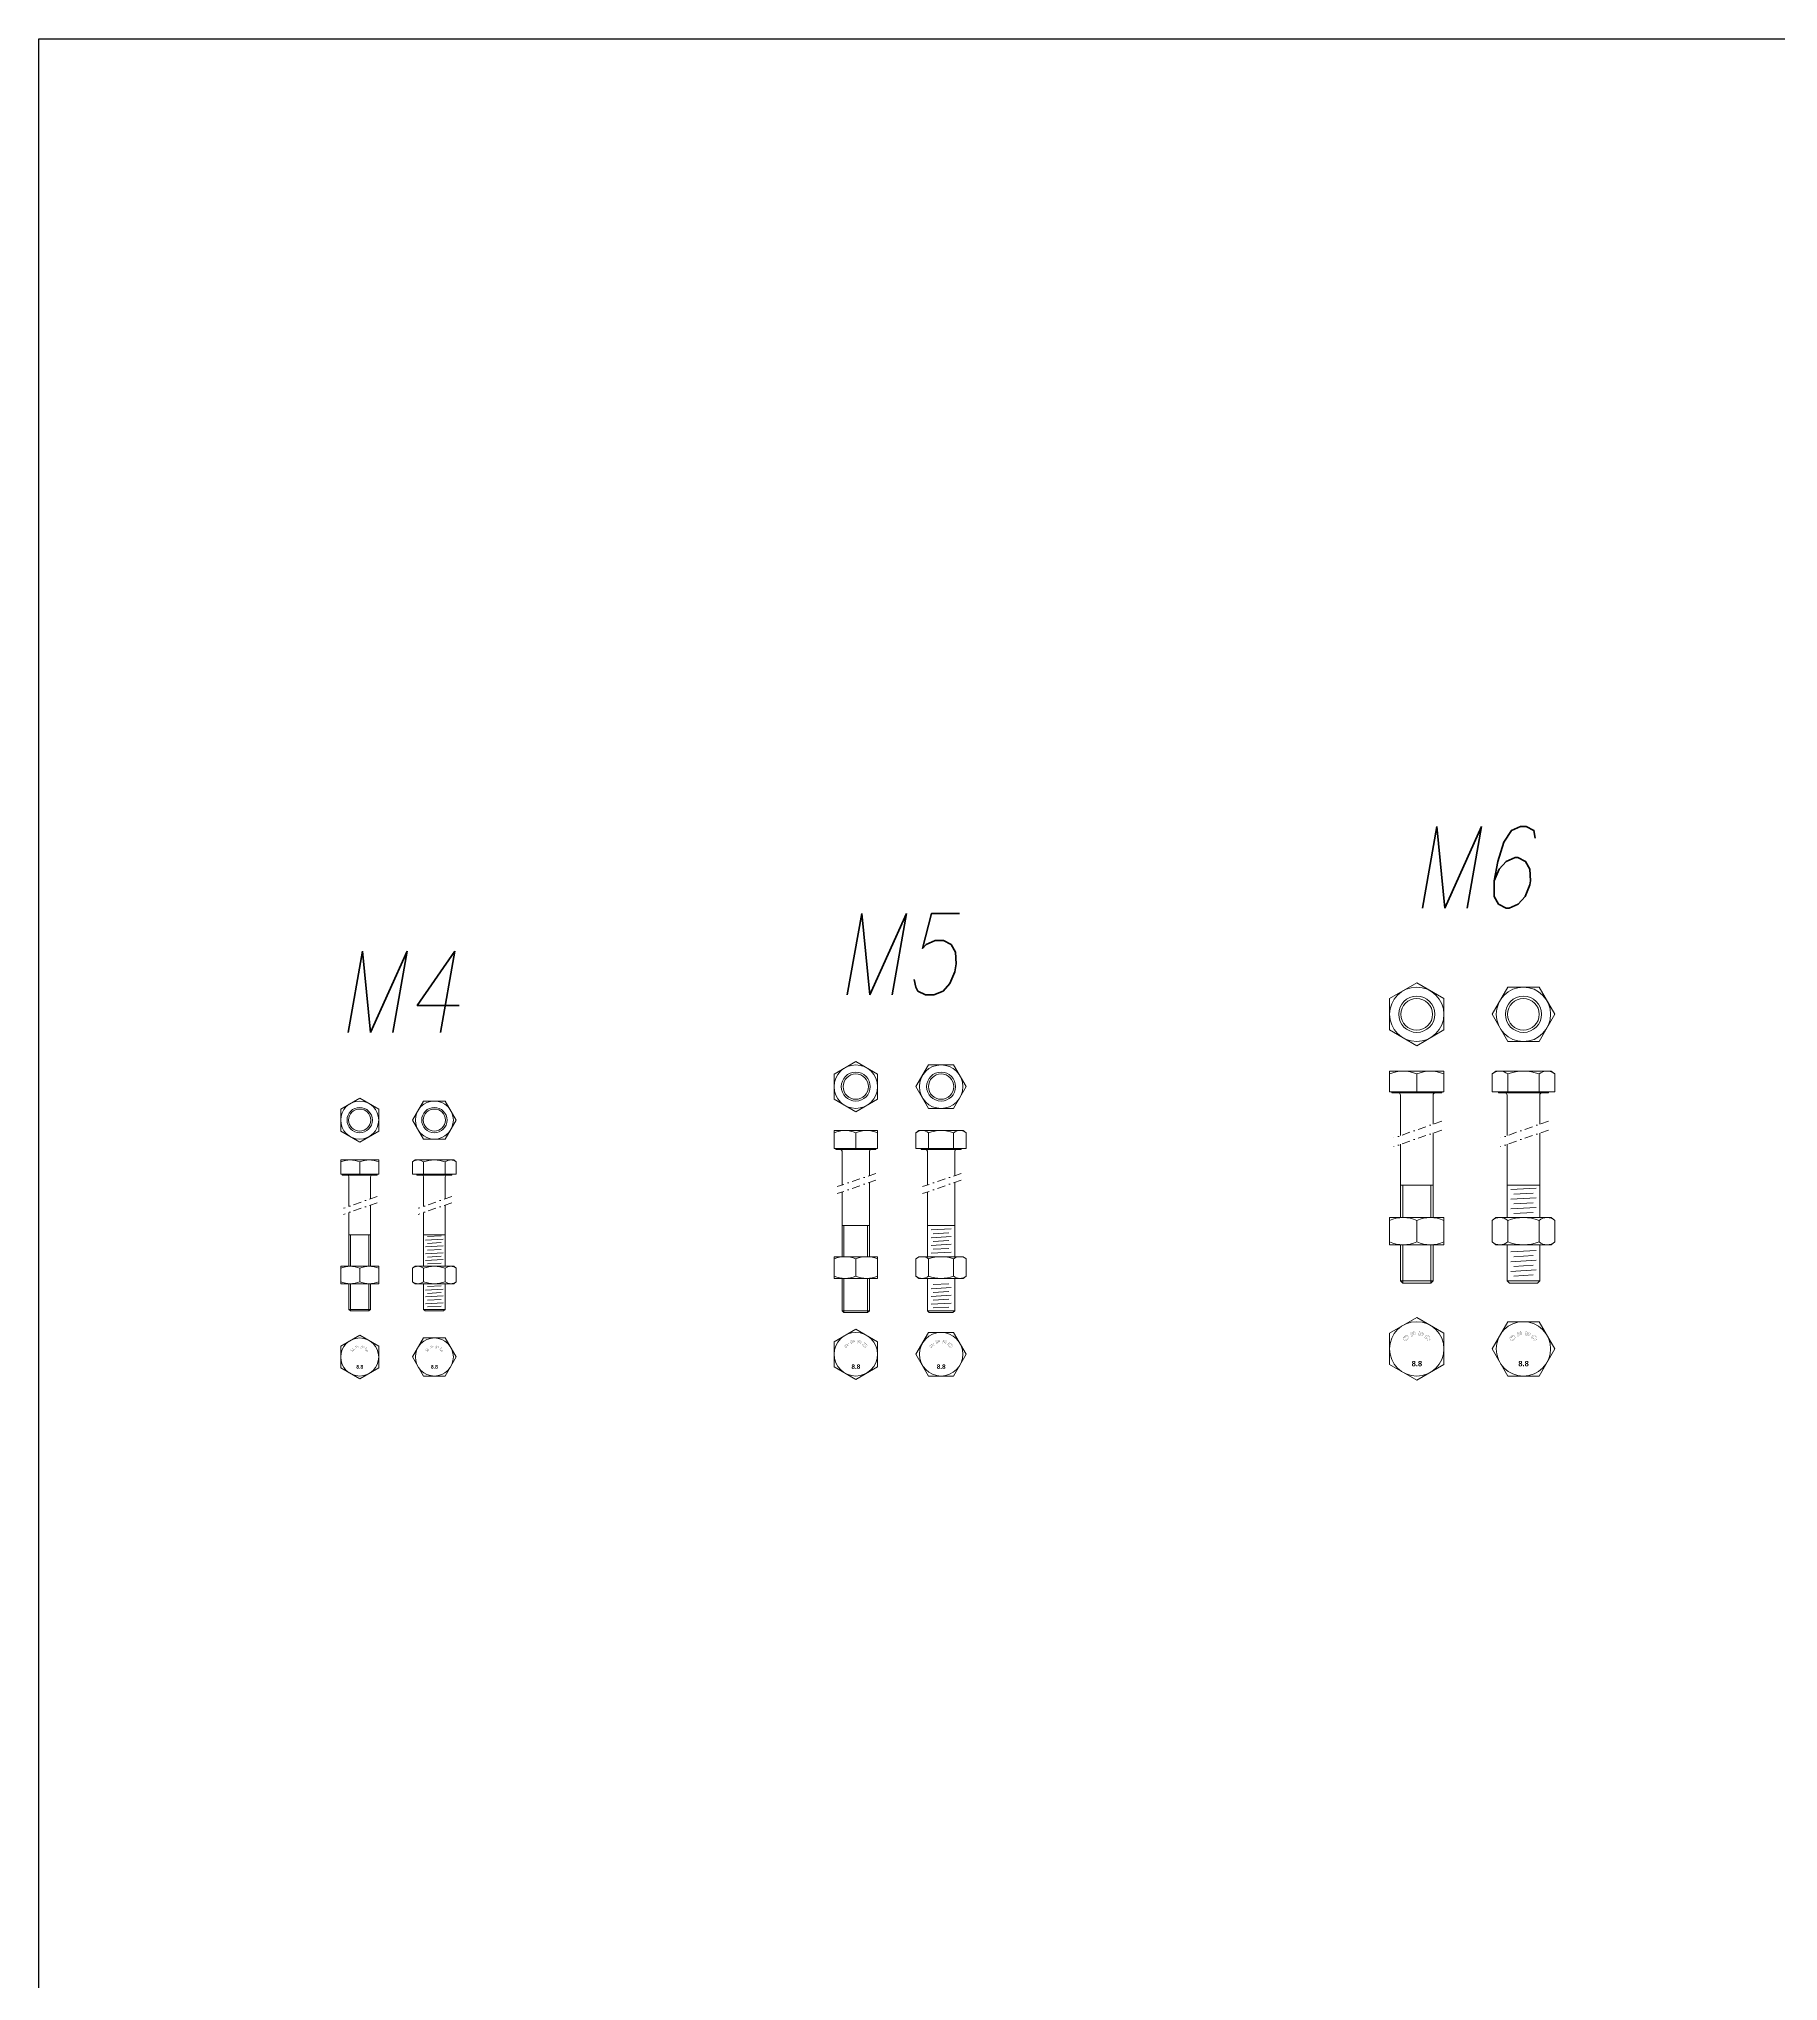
# Model space of a CAD drawing. Header units: millimetres. Extents: x -6949 to 305728, y -55091 to 76684.
# Drawn here: x 452.3 to 772.4, y -47584.3 to -47226.8 of the extents above; entities that cross this region are included whole.
import ezdxf
from ezdxf.enums import TextEntityAlignment as Align

# ---------------------------------------------------------------- set-up
doc = ezdxf.new("R2010")
doc.units = ezdxf.units.MM
doc.linetypes.add('TRATTO-PUNTO', pattern=[1, 0.5, -0.25, 0, -0.25])
doc.layers.add('bulloni', color=5, linetype='Continuous', lineweight=18)
doc.styles.add('NEGATIVO', font='swissbo.ttf', dxfattribs={"width": 0.8, "oblique": 10})
doc.styles.add('ROMANS', font='romans.shx', dxfattribs={"width": 0.8, "oblique": 10})

msp = doc.modelspace()

# ---------------------------------------------------------------- linework, layer by layer
at = {"color": 251}
msp.add_lwpolyline([(452.3171, -47226.7957), (1779.3608, -47226.7957), (1779.3608, -47941.7281), (452.3171, -47941.7281)], close=True, dxfattribs=at)
at = {"layer": 'bulloni'}
for p, q in [((710.9309, -47416.7818), (700.9309, -47416.7818)), ((700.9309, -47416.7818), (700.9309, -47420.5735)), ((705.9309, -47417.3053), (705.9309, -47420.5735)), ((710.9309, -47416.7818), (710.9309, -47420.5735)), ((720.4793, -47416.7818), (719.7891, -47417.3053)), ((719.7891, -47417.3053), (719.7891, -47420.5735)), ((730.646, -47416.7818), (720.4793, -47416.7818)), ((722.6759, -47420.5735), (722.6759, -47417.3053)), ((728.4494, -47417.3053), (728.4494, -47420.5735)), ((730.646, -47416.7818), (731.3361, -47417.3053)), ((731.3361, -47417.3053), (731.3361, -47420.5735)), ((710.9309, -47420.5735), (700.9309, -47420.5735)), ((701.3476, -47420.5735), (701.3476, -47420.7818)), ((710.5142, -47420.7818), (701.3476, -47420.7818)), ((702.9309, -47428.6432), (702.9309, -47421.1985)), ((708.9309, -47426.5193), (708.9309, -47421.1985)), ((710.5142, -47420.5735), (710.5142, -47420.7818)), ((731.3361, -47420.5735), (719.7891, -47420.5735)), ((720.9793, -47420.5735), (720.9793, -47420.7818)), ((730.146, -47420.7818), (720.9793, -47420.7818)), ((722.5626, -47428.6432), (722.5626, -47421.1985)), ((728.5626, -47426.5627), (728.5626, -47421.1985)), ((730.146, -47420.5735), (730.146, -47420.7818)), ((606.673, -47427.7033), (598.673, -47427.7033)), ((598.673, -47427.7033), (598.673, -47431.0366)), ((602.673, -47428.1221), (602.673, -47431.0366)), ((606.673, -47427.7033), (606.673, -47431.0366)), ((614.3117, -47427.7033), (613.7596, -47428.1221)), ((613.7596, -47428.1221), (613.7596, -47431.0366)), ((622.4451, -47427.7033), (614.3117, -47427.7033)), ((616.069, -47431.0366), (616.069, -47428.1221)), ((620.6878, -47428.1221), (620.6878, -47431.0366)), ((622.4451, -47427.7033), (622.9972, -47428.1221)), ((622.9972, -47428.1221), (622.9972, -47431.0366)), ((708.9309, -47443.7305), (708.9309, -47428.1254)), ((728.5626, -47443.7305), (728.5626, -47428.1688)), ((606.673, -47431.0366), (598.673, -47431.0366)), ((599.0063, -47431.0366), (599.0063, -47431.2033)), ((606.3397, -47431.2033), (599.0063, -47431.2033)), ((600.173, -47437.7293), (600.173, -47431.5366)), ((605.173, -47435.9955), (605.173, -47431.5366)), ((606.3397, -47431.0366), (606.3397, -47431.2033)), ((622.9972, -47431.0366), (613.7596, -47431.0366)), ((614.7117, -47431.0366), (614.7117, -47431.2033)), ((622.0451, -47431.2033), (614.7117, -47431.2033)), ((615.8784, -47437.7293), (615.8784, -47431.5366)), ((620.8784, -47435.9955), (620.8784, -47431.5366)), ((622.0451, -47431.0366), (622.0451, -47431.2033)), ((702.9309, -47443.7305), (702.9309, -47430.2493)), ((722.5626, -47443.7305), (722.5626, -47430.2493)), ((514.869, -47433.114), (507.869, -47433.114)), ((507.869, -47433.114), (507.869, -47435.7682)), ((511.369, -47433.4805), (511.369, -47435.7682)), ((514.869, -47433.114), (514.869, -47435.7682)), ((521.5529, -47433.114), (521.0698, -47433.4805)), ((521.0698, -47433.4805), (521.0698, -47435.7682)), ((528.6696, -47433.114), (521.5529, -47433.114)), ((523.0905, -47435.7682), (523.0905, -47433.4805)), ((527.1319, -47433.4805), (527.1319, -47435.7682)), ((528.6696, -47433.114), (529.1527, -47433.4805)), ((529.1527, -47433.4805), (529.1527, -47435.7682)), ((514.869, -47435.7682), (507.869, -47435.7682)), ((508.1607, -47435.7682), (508.1607, -47435.914)), ((514.5773, -47435.914), (508.1607, -47435.914)), ((509.369, -47441.6843), (509.369, -47436.2057)), ((513.369, -47440.2972), (513.369, -47436.2057)), ((514.5773, -47435.7682), (514.5773, -47435.914)), ((529.1527, -47435.7682), (521.0698, -47435.7682)), ((521.9029, -47435.7682), (521.9029, -47435.914)), ((528.3196, -47435.914), (521.9029, -47435.914)), ((523.1112, -47441.6843), (523.1112, -47436.2057)), ((527.1112, -47440.2972), (527.1112, -47436.2057)), ((528.3196, -47435.7682), (528.3196, -47435.914)), ((600.173, -47450.929), (600.173, -47439.0142)), ((605.173, -47450.929), (605.173, -47437.2804)), ((615.8784, -47450.929), (615.8784, -47439.0142)), ((620.8784, -47450.929), (620.8784, -47437.2804)), ((708.9309, -47437.7818), (702.9309, -47437.7818)), ((703.3476, -47443.7305), (703.3476, -47437.7818)), ((708.5142, -47443.7305), (708.5142, -47437.7818)), ((728.5626, -47437.7818), (722.5626, -47437.7818)), ((723.2412, -47438.5718), (727.8841, -47438.3121)), ((723.7769, -47439.4347), (727.3484, -47439.2349)), ((509.369, -47452.7019), (509.369, -47442.8086)), ((513.369, -47452.7019), (513.369, -47441.4215)), ((523.1112, -47452.7019), (523.1112, -47442.8086)), ((527.1112, -47452.7019), (527.1112, -47441.4215)), ((723.2412, -47440.3575), (727.8841, -47440.0978)), ((723.2412, -47442.1432), (727.8841, -47441.8835)), ((723.7769, -47441.2204), (727.3484, -47441.0206)), ((723.7769, -47443.0061), (727.3484, -47442.8063)), ((605.173, -47445.2033), (600.173, -47445.2033)), ((600.5063, -47450.929), (600.5063, -47445.2033)), ((604.8397, -47450.929), (604.8397, -47445.2033)), ((620.8784, -47445.2033), (615.8784, -47445.2033)), ((616.5212, -47446.006), (620.2355, -47445.7983)), ((710.9309, -47443.7305), (700.9309, -47443.7305)), ((700.9309, -47443.7305), (700.9309, -47448.7305)), ((705.9309, -47444.254), (705.9309, -47448.207)), ((710.9309, -47443.7305), (710.9309, -47448.7305)), ((720.4793, -47443.7305), (719.7891, -47444.254)), ((719.7891, -47444.254), (719.7891, -47448.207)), ((730.646, -47443.7305), (720.4793, -47443.7305)), ((722.6759, -47448.207), (722.6759, -47444.254)), ((728.4494, -47444.254), (728.4494, -47448.207)), ((730.646, -47443.7305), (731.3361, -47444.254)), ((731.3361, -47444.254), (731.3361, -47448.207)), ((513.369, -47446.914), (509.369, -47446.914)), ((509.6607, -47452.7019), (509.6607, -47446.914)), ((513.0773, -47452.7019), (513.0773, -47446.914)), ((527.1112, -47446.914), (523.1112, -47446.914)), ((523.4862, -47447.8837), (526.7362, -47447.7019)), ((523.4862, -47449.1337), (526.7362, -47448.9519)), ((523.8612, -47447.2377), (526.3612, -47447.0979)), ((523.8612, -47448.4877), (526.3612, -47448.3479)), ((523.8612, -47449.7377), (526.3612, -47449.5979)), ((616.5212, -47447.4346), (620.2355, -47447.2269)), ((616.5212, -47448.8632), (620.2355, -47448.6554)), ((616.9498, -47446.6964), (619.807, -47446.5366)), ((616.9498, -47448.1249), (619.807, -47447.9651)), ((616.9498, -47449.5535), (619.807, -47449.3937)), ((710.9309, -47448.7305), (700.9309, -47448.7305)), ((702.9309, -47455.3652), (702.9309, -47448.7305)), ((703.3476, -47455.7818), (703.3476, -47448.7305)), ((708.5142, -47455.7818), (708.5142, -47448.7305)), ((708.9309, -47455.3652), (708.9309, -47448.7305)), ((720.4793, -47448.7305), (719.7891, -47448.207)), ((730.646, -47448.7305), (720.4793, -47448.7305)), ((722.5626, -47455.3652), (722.5626, -47448.7305)), ((723.2412, -47450.0642), (727.8841, -47449.8045)), ((728.5626, -47455.3652), (728.5626, -47448.7305)), ((730.646, -47448.7305), (731.3361, -47448.207)), ((514.869, -47452.7019), (507.869, -47452.7019)), ((507.869, -47452.7019), (507.869, -47455.9019)), ((511.369, -47453.0684), (511.369, -47455.5355)), ((514.869, -47452.7019), (514.869, -47455.9019)), ((521.5529, -47452.7019), (521.0698, -47453.0684)), ((521.0698, -47453.0684), (521.0698, -47455.5355)), ((528.6696, -47452.7019), (521.5529, -47452.7019)), ((523.0905, -47455.5355), (523.0905, -47453.0684)), ((523.4862, -47450.3837), (526.7362, -47450.2019)), ((523.4862, -47451.6337), (526.7362, -47451.4519)), ((523.8612, -47450.9877), (526.3612, -47450.8479)), ((523.8612, -47452.2377), (526.3612, -47452.0979)), ((527.1319, -47453.0684), (527.1319, -47455.5355)), ((528.6696, -47452.7019), (529.1527, -47453.0684)), ((529.1527, -47453.0684), (529.1527, -47455.5355)), ((606.673, -47450.929), (598.673, -47450.929)), ((598.673, -47450.929), (598.673, -47454.929)), ((602.673, -47451.3478), (602.673, -47454.5102)), ((606.673, -47450.929), (606.673, -47454.929)), ((614.3117, -47450.929), (613.7596, -47451.3478)), ((613.7596, -47451.3478), (613.7596, -47454.5102)), ((622.4451, -47450.929), (614.3117, -47450.929)), ((616.069, -47454.5102), (616.069, -47451.3478)), ((616.5212, -47450.2918), (620.2355, -47450.084)), ((620.6878, -47451.3478), (620.6878, -47454.5102)), ((622.4451, -47450.929), (622.9972, -47451.3478)), ((622.9972, -47451.3478), (622.9972, -47454.5102)), ((723.2412, -47451.8499), (727.8841, -47451.5903)), ((723.2412, -47453.6356), (727.8841, -47453.376)), ((723.7769, -47450.9271), (727.3484, -47450.7274)), ((723.7769, -47452.7128), (727.3484, -47452.5131)), ((514.869, -47455.9019), (507.869, -47455.9019)), ((509.369, -47460.6224), (509.369, -47455.9019)), ((509.6607, -47460.914), (509.6607, -47455.9019)), ((513.0773, -47460.914), (513.0773, -47455.9019)), ((513.369, -47460.6224), (513.369, -47455.9019)), ((521.5529, -47455.9019), (521.0698, -47455.5355)), ((528.6696, -47455.9019), (521.5529, -47455.9019)), ((523.1112, -47460.6224), (523.1112, -47455.9019)), ((523.4862, -47457.0762), (526.7362, -47456.8944)), ((523.8612, -47456.4302), (526.3612, -47456.2904)), ((527.1112, -47460.6224), (527.1112, -47455.9019)), ((528.6696, -47455.9019), (529.1527, -47455.5355)), ((606.673, -47454.929), (598.673, -47454.929)), ((600.173, -47460.87), (600.173, -47454.929)), ((600.5063, -47461.2033), (600.5063, -47454.929)), ((604.8397, -47461.2033), (604.8397, -47454.929)), ((605.173, -47460.87), (605.173, -47454.929)), ((614.3117, -47454.929), (613.7596, -47454.5102)), ((622.4451, -47454.929), (614.3117, -47454.929)), ((615.8784, -47460.87), (615.8784, -47454.929)), ((616.5212, -47456.8172), (620.2355, -47456.6094)), ((616.9498, -47456.0789), (619.807, -47455.9191)), ((620.8784, -47460.87), (620.8784, -47454.929)), ((622.4451, -47454.929), (622.9972, -47454.5102)), ((703.3476, -47455.7818), (702.9309, -47455.3652)), ((708.9309, -47455.3652), (702.9309, -47455.3652)), ((708.5142, -47455.7818), (703.3476, -47455.7818)), ((708.9309, -47455.3652), (708.5142, -47455.7818)), ((722.9793, -47455.7818), (722.5626, -47455.3652)), ((722.5626, -47455.3652), (728.5626, -47455.3652)), ((728.146, -47455.7818), (722.9793, -47455.7818)), ((723.7769, -47454.4985), (727.3484, -47454.2988)), ((728.5626, -47455.3652), (728.146, -47455.7818)), ((509.6607, -47460.914), (509.369, -47460.6224)), ((513.369, -47460.6224), (509.369, -47460.6224)), ((513.369, -47460.6224), (513.0773, -47460.914)), ((523.4029, -47460.914), (523.1112, -47460.6224)), ((523.1112, -47460.6224), (527.1112, -47460.6224)), ((523.4862, -47458.3262), (526.7362, -47458.1444)), ((523.4862, -47459.5762), (526.7362, -47459.3944)), ((523.8612, -47457.6802), (526.3612, -47457.5404)), ((523.8612, -47458.9302), (526.3612, -47458.7904)), ((523.8612, -47460.1802), (526.3612, -47460.0404)), ((527.1112, -47460.6224), (526.8196, -47460.914)), ((616.5212, -47458.2458), (620.2355, -47458.038)), ((616.5212, -47459.6743), (620.2355, -47459.4666)), ((616.9498, -47457.5075), (619.807, -47457.3477)), ((616.9498, -47458.9361), (619.807, -47458.7763)), ((616.9498, -47460.3646), (619.807, -47460.2048)), ((513.0773, -47460.914), (509.6607, -47460.914)), ((526.8196, -47460.914), (523.4029, -47460.914)), ((600.5063, -47461.2033), (600.173, -47460.87)), ((605.173, -47460.87), (600.173, -47460.87)), ((604.8397, -47461.2033), (600.5063, -47461.2033)), ((605.173, -47460.87), (604.8397, -47461.2033)), ((616.2117, -47461.2033), (615.8784, -47460.87)), ((615.8784, -47460.87), (620.8784, -47460.87)), ((620.5451, -47461.2033), (616.2117, -47461.2033)), ((620.8784, -47460.87), (620.5451, -47461.2033))]:
    msp.add_line(p, q, dxfattribs=at)
at = {"layer": 'bulloni', "linetype": 'TRATTO-PUNTO', "ltscale": 3}
for p, q in [((710.5194, -47426.0118), (701.6768, -47429.0781)), ((710.5194, -47427.618), (701.6768, -47430.6842)), ((730.1511, -47426.0118), (721.3085, -47429.0781)), ((730.1511, -47427.618), (721.3085, -47430.6842)), ((606.3438, -47435.5895), (599.2697, -47438.0425)), ((622.0492, -47435.5895), (614.9751, -47438.0425)), ((606.3438, -47436.8744), (599.2697, -47439.3274)), ((622.0492, -47436.8744), (614.9751, -47439.3274)), ((514.5809, -47439.877), (508.3911, -47442.0234)), ((514.5809, -47441.0013), (508.3911, -47443.1476)), ((528.3232, -47439.877), (522.1333, -47442.0234)), ((528.3232, -47441.0013), (522.1333, -47443.1476))]:
    msp.add_line(p, q, dxfattribs=at)
at = {"layer": 'bulloni'}
for points in [[(705.9309, -47412.095), (710.9309, -47409.2082), (710.9309, -47403.4347), (705.9309, -47400.548), (700.9309, -47403.4347), (700.9309, -47409.2082)], [(719.7891, -47406.3215), (722.6759, -47411.3215), (728.4494, -47411.3215), (731.3361, -47406.3215), (728.4494, -47401.3215), (722.6759, -47401.3215)], [(602.673, -47424.2538), (606.673, -47421.9444), (606.673, -47417.3256), (602.673, -47415.0162), (598.673, -47417.3256), (598.673, -47421.9444)], [(613.7596, -47419.635), (616.069, -47423.635), (620.6878, -47423.635), (622.9972, -47419.635), (620.6878, -47415.635), (616.069, -47415.635)], [(511.369, -47429.8333), (514.869, -47427.8125), (514.869, -47423.7711), (511.369, -47421.7504), (507.869, -47423.7711), (507.869, -47427.8125)], [(521.0698, -47425.7918), (523.0905, -47429.2918), (527.1319, -47429.2918), (529.1527, -47425.7918), (527.1319, -47422.2918), (523.0905, -47422.2918)], [(602.673, -47473.508), (606.673, -47471.1986), (606.673, -47466.5798), (602.673, -47464.2704), (598.673, -47466.5798), (598.673, -47471.1986)], [(705.9309, -47473.6627), (710.9309, -47470.776), (710.9309, -47465.0025), (705.9309, -47462.1157), (700.9309, -47465.0025), (700.9309, -47470.776)], [(719.7891, -47467.8892), (722.6759, -47472.8892), (728.4494, -47472.8892), (731.3361, -47467.8892), (728.4494, -47462.8892), (722.6759, -47462.8892)], [(511.369, -47473.4307), (514.869, -47471.4099), (514.869, -47467.3685), (511.369, -47465.3478), (507.869, -47467.3685), (507.869, -47471.4099)], [(521.0698, -47469.3892), (523.0905, -47472.8892), (527.1319, -47472.8892), (529.1527, -47469.3892), (527.1319, -47465.8892), (523.0905, -47465.8892)], [(613.7596, -47468.8892), (616.069, -47472.8892), (620.6878, -47472.8892), (622.9972, -47468.8892), (620.6878, -47464.8892), (616.069, -47464.8892)]]:
    msp.add_lwpolyline(points, close=True, dxfattribs=at)
for points, const_width in [([(510.31, -47467.8742), (510.3605, -47467.9468), (510.3699, -47468.0131), (510.3415, -47468.0794), (510.2847, -47468.1488), (510.1174, -47468.3161), (510.048, -47468.3729), (509.9817, -47468.4013), (509.9139, -47468.3934), (509.8429, -47468.3414), (509.7403, -47468.2388), (509.6882, -47468.1677), (509.6803, -47468.0999), (509.7087, -47468.0336), (509.7671, -47467.9658), (509.9344, -47467.7985), (510.0022, -47467.7401), (510.0685, -47467.7117), (510.1348, -47467.7212), (510.2074, -47467.7717), (510.31, -47467.8742)], 0.0181), ([(510.1317, -47467.9137), (510.0685, -47467.8727), (510.0354, -47467.8774), (509.9975, -47467.9058), (509.8744, -47468.0289), (509.8444, -47468.0683), (509.8397, -47468.1015), (509.8524, -47468.133), (509.8808, -47468.1646), (509.9155, -47468.1993), (509.9486, -47468.2293), (509.9802, -47468.242), (510.0101, -47468.2372), (510.0449, -47468.2088), (510.1774, -47468.0763), (510.2042, -47468.0431), (510.209, -47468.0132), (510.1964, -47467.9816), (510.1664, -47467.9485), (510.1317, -47467.9137)], 0.0181), ([(510.6945, -47467.8734), (510.8346, -47467.8359), (510.8034, -47467.7195), (511.0858, -47467.6438), (511.147, -47467.6135), (511.1765, -47467.5687), (511.1854, -47467.5155), (511.1781, -47467.462), (511.1671, -47467.421), (511.1438, -47467.3602), (511.1046, -47467.3176), (511.0443, -47467.2992), (510.9568, -47467.3087), (510.5709, -47467.4121), (510.6945, -47467.8734)], 0.0181), ([(510.7411, -47467.4867), (510.9502, -47467.4307), (511.001, -47467.4309), (511.0243, -47467.4662), (511.029, -47467.4835), (511.028, -47467.523), (510.9954, -47467.5479), (510.7734, -47467.6074), (510.7411, -47467.4867)], 0.0181), ([(511.5499, -47467.7511), (511.69, -47467.7887), (511.7212, -47467.6723), (512.0035, -47467.7479), (512.0717, -47467.7523), (512.1197, -47467.7282), (512.154, -47467.6866), (512.1743, -47467.6366), (512.1853, -47467.5956), (512.1956, -47467.5313), (512.183, -47467.4749), (512.1399, -47467.4287), (512.0593, -47467.3932), (511.6735, -47467.2898), (511.5499, -47467.7511)], 0.0181), ([(511.7836, -47467.4395), (511.9926, -47467.4955), (512.0366, -47467.5211), (512.0392, -47467.5634), (512.0345, -47467.5807), (512.0139, -47467.6144), (511.9732, -47467.6197), (511.7512, -47467.5602), (511.7836, -47467.4395)], 0.0181), ([(512.4145, -47467.8612), (512.364, -47467.9338), (512.3546, -47468.0001), (512.383, -47468.0663), (512.4398, -47468.1358), (512.6071, -47468.3031), (512.6765, -47468.3598), (512.7428, -47468.3883), (512.8106, -47468.3804), (512.8816, -47468.3283), (512.9842, -47468.2257), (513.0363, -47468.1547), (513.0442, -47468.0869), (513.0158, -47468.0206), (512.9574, -47467.9527), (512.7901, -47467.7854), (512.7223, -47467.7271), (512.656, -47467.6987), (512.5897, -47467.7081), (512.5171, -47467.7586), (512.4145, -47467.8612)], 0.0181), ([(512.5928, -47467.9007), (512.656, -47467.8597), (512.6891, -47467.8643), (512.727, -47467.8928), (512.8501, -47468.0158), (512.8801, -47468.0553), (512.8848, -47468.0884), (512.8721, -47468.12), (512.8437, -47468.1516), (512.809, -47468.1863), (512.7759, -47468.2162), (512.7443, -47468.2289), (512.7144, -47468.2242), (512.6796, -47468.1958), (512.5471, -47468.0632), (512.5202, -47468.0301), (512.5155, -47468.0001), (512.5281, -47467.9685), (512.5581, -47467.9354), (512.5928, -47467.9007)], 0.0181), ([(524.0522, -47467.8742), (524.1027, -47467.9468), (524.1121, -47468.0131), (524.0837, -47468.0794), (524.027, -47468.1488), (523.8597, -47468.3161), (523.7902, -47468.3729), (523.7239, -47468.4013), (523.6561, -47468.3934), (523.5851, -47468.3414), (523.4825, -47468.2388), (523.4305, -47468.1677), (523.4225, -47468.0999), (523.451, -47468.0336), (523.5093, -47467.9658), (523.6766, -47467.7985), (523.7445, -47467.7401), (523.8107, -47467.7117), (523.877, -47467.7212), (523.9496, -47467.7717), (524.0522, -47467.8742)], 0.0181), ([(523.8739, -47467.9137), (523.8107, -47467.8727), (523.7776, -47467.8774), (523.7397, -47467.9058), (523.6167, -47468.0289), (523.5867, -47468.0683), (523.5819, -47468.1015), (523.5946, -47468.133), (523.623, -47468.1646), (523.6577, -47468.1993), (523.6909, -47468.2293), (523.7224, -47468.242), (523.7523, -47468.2372), (523.7871, -47468.2088), (523.9196, -47468.0763), (523.9465, -47468.0431), (523.9512, -47468.0132), (523.9386, -47467.9816), (523.9086, -47467.9485), (523.8739, -47467.9137)], 0.0181), ([(524.4367, -47467.8734), (524.5768, -47467.8359), (524.5457, -47467.7195), (524.8281, -47467.6438), (524.8892, -47467.6135), (524.9188, -47467.5687), (524.9276, -47467.5155), (524.9203, -47467.462), (524.9093, -47467.421), (524.886, -47467.3602), (524.8469, -47467.3176), (524.7865, -47467.2992), (524.699, -47467.3087), (524.3131, -47467.4121), (524.4367, -47467.8734)], 0.0181), ([(524.4833, -47467.4867), (524.6924, -47467.4307), (524.7433, -47467.4309), (524.7666, -47467.4662), (524.7712, -47467.4835), (524.7702, -47467.523), (524.7376, -47467.5479), (524.5156, -47467.6074), (524.4833, -47467.4867)], 0.0181), ([(525.2921, -47467.7511), (525.4322, -47467.7887), (525.4634, -47467.6723), (525.7457, -47467.7479), (525.8139, -47467.7523), (525.8619, -47467.7282), (525.8962, -47467.6866), (525.9165, -47467.6366), (525.9275, -47467.5956), (525.9378, -47467.5313), (525.9252, -47467.4749), (525.8821, -47467.4287), (525.8015, -47467.3932), (525.4157, -47467.2898), (525.2921, -47467.7511)], 0.0181), ([(525.5258, -47467.4395), (525.7348, -47467.4955), (525.7788, -47467.5211), (525.7814, -47467.5634), (525.7767, -47467.5807), (525.7561, -47467.6144), (525.7155, -47467.6197), (525.4934, -47467.5602), (525.5258, -47467.4395)], 0.0181), ([(526.1567, -47467.8612), (526.1062, -47467.9338), (526.0968, -47468.0001), (526.1252, -47468.0663), (526.182, -47468.1358), (526.3493, -47468.3031), (526.4187, -47468.3598), (526.485, -47468.3883), (526.5528, -47468.3804), (526.6238, -47468.3283), (526.7264, -47468.2257), (526.7785, -47468.1547), (526.7864, -47468.0869), (526.758, -47468.0206), (526.6996, -47467.9527), (526.5323, -47467.7854), (526.4645, -47467.7271), (526.3982, -47467.6987), (526.3319, -47467.7081), (526.2593, -47467.7586), (526.1567, -47467.8612)], 0.0181), ([(526.3351, -47467.9007), (526.3982, -47467.8597), (526.4313, -47467.8643), (526.4692, -47467.8928), (526.5923, -47468.0158), (526.6223, -47468.0553), (526.627, -47468.0884), (526.6143, -47468.12), (526.586, -47468.1516), (526.5512, -47468.1863), (526.5181, -47468.2162), (526.4865, -47468.2289), (526.4566, -47468.2242), (526.4218, -47468.1958), (526.2893, -47468.0632), (526.2625, -47468.0301), (526.2578, -47468.0001), (526.2704, -47467.9685), (526.3004, -47467.9354), (526.3351, -47467.9007)], 0.0181), ([(601.3493, -47466.9955), (601.4124, -47467.0863), (601.4241, -47467.1691), (601.3886, -47467.2519), (601.3177, -47467.3387), (601.1085, -47467.5478), (601.0217, -47467.6188), (600.9388, -47467.6543), (600.8541, -47467.6445), (600.7653, -47467.5794), (600.6371, -47467.4512), (600.5721, -47467.3624), (600.5621, -47467.2776), (600.5977, -47467.1947), (600.6706, -47467.1099), (600.8798, -47466.9008), (600.9645, -47466.8278), (601.0474, -47466.7924), (601.1303, -47466.8042), (601.221, -47466.8673), (601.3493, -47466.9955)], 0.0226), ([(601.1263, -47467.0449), (601.0474, -47466.9936), (601.006, -47466.9994), (600.9586, -47467.0349), (600.8048, -47467.1888), (600.7673, -47467.2381), (600.7614, -47467.2795), (600.7772, -47467.319), (600.8127, -47467.3585), (600.8561, -47467.4019), (600.8975, -47467.4393), (600.937, -47467.4551), (600.9744, -47467.4492), (601.0179, -47467.4137), (601.1835, -47467.248), (601.2171, -47467.2066), (601.223, -47467.1692), (601.2072, -47467.1296), (601.1697, -47467.0883), (601.1263, -47467.0449)], 0.0226), ([(601.8298, -47466.9945), (602.005, -47466.9475), (601.966, -47466.802), (602.319, -47466.7075), (602.3955, -47466.6696), (602.4324, -47466.6135), (602.4435, -47466.5471), (602.4343, -47466.4802), (602.4206, -47466.429), (602.3915, -47466.353), (602.3425, -47466.2997), (602.2671, -47466.2766), (602.1577, -47466.2886), (601.6753, -47466.4178), (601.8298, -47466.9945)], 0.0226), ([(601.8881, -47466.5111), (602.1495, -47466.441), (602.2131, -47466.4413), (602.2422, -47466.4854), (602.248, -47466.507), (602.2468, -47466.5565), (602.206, -47466.5876), (601.9285, -47466.662), (601.8881, -47466.5111)], 0.0226), ([(602.8991, -47466.8416), (603.0743, -47466.8885), (603.1132, -47466.743), (603.4661, -47466.8376), (603.5514, -47466.8431), (603.6114, -47466.813), (603.6542, -47466.7609), (603.6796, -47466.6984), (603.6933, -47466.6472), (603.7062, -47466.5669), (603.6905, -47466.4963), (603.6366, -47466.4385), (603.5359, -47466.3942), (603.0536, -47466.2649), (602.8991, -47466.8416)], 0.0226), ([(603.1912, -47466.4521), (603.4525, -47466.5221), (603.5074, -47466.5541), (603.5107, -47466.6069), (603.5049, -47466.6285), (603.4791, -47466.6707), (603.4283, -47466.6773), (603.1508, -47466.603), (603.1912, -47466.4521)], 0.0226), ([(603.9799, -47466.9792), (603.9167, -47467.07), (603.905, -47467.1528), (603.9405, -47467.2356), (604.0115, -47467.3224), (604.2206, -47467.5315), (604.3074, -47467.6025), (604.3903, -47467.638), (604.475, -47467.6282), (604.5638, -47467.5631), (604.692, -47467.4349), (604.7571, -47467.3461), (604.767, -47467.2613), (604.7314, -47467.1784), (604.6585, -47467.0936), (604.4493, -47466.8845), (604.3646, -47466.8115), (604.2817, -47466.7761), (604.1988, -47466.7879), (604.1081, -47466.851), (603.9799, -47466.9792)], 0.0226), ([(604.2028, -47467.0286), (604.2817, -47466.9773), (604.3231, -47466.9831), (604.3705, -47467.0186), (604.5243, -47467.1725), (604.5618, -47467.2218), (604.5677, -47467.2632), (604.5519, -47467.3027), (604.5164, -47467.3422), (604.473, -47467.3856), (604.4316, -47467.423), (604.3921, -47467.4388), (604.3547, -47467.4329), (604.3112, -47467.3974), (604.1456, -47467.2317), (604.1121, -47467.1903), (604.1062, -47467.1529), (604.1219, -47467.1133), (604.1594, -47467.072), (604.2028, -47467.0286)], 0.0226), ([(617.0547, -47466.9955), (617.1178, -47467.0863), (617.1295, -47467.1691), (617.094, -47467.2519), (617.0231, -47467.3387), (616.8139, -47467.5478), (616.7271, -47467.6188), (616.6442, -47467.6543), (616.5595, -47467.6445), (616.4707, -47467.5794), (616.3425, -47467.4512), (616.2775, -47467.3624), (616.2675, -47467.2776), (616.3031, -47467.1947), (616.376, -47467.1099), (616.5852, -47466.9008), (616.6699, -47466.8278), (616.7528, -47466.7924), (616.8357, -47466.8042), (616.9264, -47466.8673), (617.0547, -47466.9955)], 0.0226), ([(616.8317, -47467.0449), (616.7528, -47466.9936), (616.7114, -47466.9994), (616.664, -47467.0349), (616.5102, -47467.1888), (616.4727, -47467.2381), (616.4668, -47467.2795), (616.4826, -47467.319), (616.5181, -47467.3585), (616.5615, -47467.4019), (616.6029, -47467.4393), (616.6424, -47467.4551), (616.6798, -47467.4492), (616.7233, -47467.4137), (616.8889, -47467.248), (616.9225, -47467.2066), (616.9284, -47467.1692), (616.9126, -47467.1296), (616.8751, -47467.0883), (616.8317, -47467.0449)], 0.0226), ([(617.5352, -47466.9945), (617.7104, -47466.9475), (617.6714, -47466.802), (618.0244, -47466.7075), (618.1009, -47466.6696), (618.1378, -47466.6135), (618.1489, -47466.5471), (618.1397, -47466.4802), (618.126, -47466.429), (618.0969, -47466.353), (618.0479, -47466.2997), (617.9725, -47466.2766), (617.8631, -47466.2886), (617.3807, -47466.4178), (617.5352, -47466.9945)], 0.0226), ([(617.5935, -47466.5111), (617.8549, -47466.441), (617.9185, -47466.4413), (617.9476, -47466.4854), (617.9534, -47466.507), (617.9522, -47466.5565), (617.9114, -47466.5876), (617.6339, -47466.662), (617.5935, -47466.5111)], 0.0226), ([(618.6045, -47466.8416), (618.7797, -47466.8885), (618.8186, -47466.743), (619.1715, -47466.8376), (619.2568, -47466.8431), (619.3168, -47466.813), (619.3596, -47466.7609), (619.385, -47466.6984), (619.3987, -47466.6472), (619.4116, -47466.5669), (619.3959, -47466.4963), (619.342, -47466.4385), (619.2413, -47466.3942), (618.759, -47466.2649), (618.6045, -47466.8416)], 0.0226), ([(618.8966, -47466.4521), (619.1579, -47466.5221), (619.2128, -47466.5541), (619.2161, -47466.6069), (619.2103, -47466.6285), (619.1845, -47466.6707), (619.1337, -47466.6773), (618.8562, -47466.603), (618.8966, -47466.4521)], 0.0226), ([(619.6853, -47466.9792), (619.6221, -47467.07), (619.6104, -47467.1528), (619.6459, -47467.2356), (619.7169, -47467.3224), (619.926, -47467.5315), (620.0128, -47467.6025), (620.0957, -47467.638), (620.1804, -47467.6282), (620.2692, -47467.5631), (620.3974, -47467.4349), (620.4625, -47467.3461), (620.4724, -47467.2613), (620.4368, -47467.1784), (620.3639, -47467.0936), (620.1547, -47466.8845), (620.07, -47466.8115), (619.9872, -47466.7761), (619.9042, -47466.7879), (619.8135, -47466.851), (619.6853, -47466.9792)], 0.0226), ([(619.9082, -47467.0286), (619.9872, -47466.9773), (620.0285, -47466.9831), (620.0759, -47467.0186), (620.2297, -47467.1725), (620.2672, -47467.2218), (620.2731, -47467.2632), (620.2573, -47467.3027), (620.2218, -47467.3422), (620.1784, -47467.3856), (620.137, -47467.423), (620.0975, -47467.4388), (620.0601, -47467.4329), (620.0166, -47467.3974), (619.851, -47467.2317), (619.8175, -47467.1903), (619.8116, -47467.1529), (619.8273, -47467.1133), (619.8648, -47467.072), (619.9082, -47467.0286)], 0.0226), ([(704.3424, -47465.6168), (704.4182, -47465.7257), (704.4322, -47465.8251), (704.3896, -47465.9244), (704.3045, -47466.0286), (704.0535, -47466.2795), (703.9494, -47466.3647), (703.8499, -47466.4074), (703.7483, -47466.3955), (703.6417, -47466.3175), (703.4878, -47466.1636), (703.4098, -47466.057), (703.3978, -47465.9553), (703.4405, -47465.8558), (703.5281, -47465.7541), (703.779, -47465.5031), (703.8808, -47465.4156), (703.9801, -47465.373), (704.0796, -47465.3871), (704.1885, -47465.4629), (704.3424, -47465.6168)], 0.0271), ([(704.0749, -47465.676), (703.9801, -47465.6144), (703.9305, -47465.6214), (703.8737, -47465.6641), (703.689, -47465.8487), (703.644, -47465.9079), (703.637, -47465.9576), (703.656, -47466.0049), (703.6985, -47466.0523), (703.7506, -47466.1044), (703.8004, -47466.1493), (703.8477, -47466.1683), (703.8926, -47466.1612), (703.9447, -47466.1186), (704.1435, -47465.9198), (704.1838, -47465.87), (704.1909, -47465.8251), (704.1719, -47465.7777), (704.127, -47465.7281), (704.0749, -47465.676)], 0.0271), ([(704.9191, -47465.6155), (705.1293, -47465.5592), (705.0826, -47465.3846), (705.5062, -47465.2711), (705.5979, -47465.2257), (705.6422, -47465.1584), (705.6555, -47465.0786), (705.6445, -47464.9984), (705.628, -47464.9369), (705.5931, -47464.8458), (705.5344, -47464.7818), (705.4439, -47464.7541), (705.3126, -47464.7684), (704.7337, -47464.9235), (704.9191, -47465.6155)], 0.0271), ([(704.989, -47465.0354), (705.3027, -47464.9514), (705.379, -47464.9517), (705.4139, -47465.0046), (705.4209, -47465.0306), (705.4194, -47465.0899), (705.3705, -47465.1273), (705.0375, -47465.2165), (704.989, -47465.0354)], 0.0271), ([(706.2022, -47465.4321), (706.4124, -47465.4884), (706.4592, -47465.3138), (706.8827, -47465.4273), (706.985, -47465.4338), (707.057, -47465.3977), (707.1084, -47465.3353), (707.1388, -47465.2602), (707.1553, -47465.1988), (707.1708, -47465.1024), (707.1519, -47465.0177), (707.0872, -47464.9484), (706.9663, -47464.8952), (706.3876, -47464.7401), (706.2022, -47465.4321)], 0.0271), ([(706.5528, -47464.9646), (706.8663, -47465.0486), (706.9322, -47465.0871), (706.9361, -47465.1504), (706.9292, -47465.1764), (706.8983, -47465.227), (706.8372, -47465.2349), (706.5042, -47465.1457), (706.5528, -47464.9646)], 0.0271), ([(707.4991, -47465.5972), (707.4234, -47465.7061), (707.4093, -47465.8055), (707.4519, -47465.9049), (707.537, -47466.009), (707.788, -47466.26), (707.8921, -47466.3451), (707.9916, -47466.3878), (708.0933, -47466.376), (708.1998, -47466.2979), (708.3537, -47466.144), (708.4318, -47466.0374), (708.4437, -47465.9357), (708.401, -47465.8362), (708.3135, -47465.7345), (708.0625, -47465.4836), (707.9608, -47465.396), (707.8614, -47465.3534), (707.7619, -47465.3676), (707.653, -47465.4433), (707.4991, -47465.5972)], 0.0271), ([(707.7667, -47465.6565), (707.8614, -47465.5949), (707.9111, -47465.6019), (707.9679, -47465.6445), (708.1525, -47465.8292), (708.1975, -47465.8883), (708.2046, -47465.9381), (708.1856, -47465.9854), (708.143, -47466.0328), (708.0909, -47466.0849), (708.0412, -47466.1298), (707.9939, -47466.1488), (707.949, -47466.1417), (707.8968, -47466.099), (707.698, -47465.9002), (707.6578, -47465.8505), (707.6507, -47465.8056), (707.6696, -47465.7582), (707.7146, -47465.7085), (707.7667, -47465.6565)], 0.0271), ([(723.9742, -47465.6168), (724.0499, -47465.7257), (724.064, -47465.8251), (724.0214, -47465.9244), (723.9363, -47466.0286), (723.6853, -47466.2795), (723.5812, -47466.3647), (723.4817, -47466.4074), (723.38, -47466.3955), (723.2735, -47466.3175), (723.1196, -47466.1636), (723.0415, -47466.057), (723.0296, -47465.9553), (723.0723, -47465.8558), (723.1598, -47465.7541), (723.4108, -47465.5031), (723.5125, -47465.4156), (723.6119, -47465.373), (723.7114, -47465.3871), (723.8203, -47465.4629), (723.9742, -47465.6168)], 0.0271), ([(723.7066, -47465.676), (723.6119, -47465.6144), (723.5622, -47465.6214), (723.5054, -47465.6641), (723.3208, -47465.8487), (723.2758, -47465.9079), (723.2687, -47465.9576), (723.2877, -47466.0049), (723.3303, -47466.0523), (723.3824, -47466.1044), (723.4321, -47466.1493), (723.4794, -47466.1683), (723.5243, -47466.1612), (723.5765, -47466.1186), (723.7753, -47465.9198), (723.8155, -47465.87), (723.8226, -47465.8251), (723.8037, -47465.7777), (723.7587, -47465.7281), (723.7066, -47465.676)], 0.0271), ([(724.5509, -47465.6155), (724.7611, -47465.5592), (724.7143, -47465.3846), (725.1379, -47465.2711), (725.2297, -47465.2257), (725.274, -47465.1584), (725.2872, -47465.0786), (725.2762, -47464.9984), (725.2598, -47464.9369), (725.2248, -47464.8458), (725.1661, -47464.7818), (725.0756, -47464.7541), (724.9443, -47464.7684), (724.3655, -47464.9235), (724.5509, -47465.6155)], 0.0271), ([(724.6207, -47465.0354), (724.9344, -47464.9514), (725.0107, -47464.9517), (725.0457, -47465.0046), (725.0526, -47465.0306), (725.0512, -47465.0899), (725.0023, -47465.1273), (724.6693, -47465.2165), (724.6207, -47465.0354)], 0.0271), ([(725.8339, -47465.4321), (726.0442, -47465.4884), (726.0909, -47465.3138), (726.5144, -47465.4273), (726.6167, -47465.4338), (726.6887, -47465.3977), (726.7401, -47465.3353), (726.7706, -47465.2602), (726.7871, -47465.1988), (726.8025, -47465.1024), (726.7836, -47465.0177), (726.719, -47464.9484), (726.5981, -47464.8952), (726.0194, -47464.7401), (725.8339, -47465.4321)], 0.0271), ([(726.1845, -47464.9646), (726.498, -47465.0486), (726.564, -47465.0871), (726.5679, -47465.1504), (726.5609, -47465.1764), (726.53, -47465.227), (726.469, -47465.2349), (726.136, -47465.1457), (726.1845, -47464.9646)], 0.0271), ([(727.1309, -47465.5972), (727.0552, -47465.7061), (727.0411, -47465.8055), (727.0837, -47465.9049), (727.1688, -47466.009), (727.4198, -47466.26), (727.5239, -47466.3451), (727.6234, -47466.3878), (727.725, -47466.376), (727.8316, -47466.2979), (727.9855, -47466.144), (728.0635, -47466.0374), (728.0755, -47465.9357), (728.0328, -47465.8362), (727.9452, -47465.7345), (727.6943, -47465.4836), (727.5926, -47465.396), (727.4932, -47465.3534), (727.3937, -47465.3676), (727.2848, -47465.4433), (727.1309, -47465.5972)], 0.0271), ([(727.3984, -47465.6565), (727.4932, -47465.5949), (727.5428, -47465.6019), (727.5996, -47465.6445), (727.7843, -47465.8292), (727.8293, -47465.8883), (727.8363, -47465.9381), (727.8173, -47465.9854), (727.7748, -47466.0328), (727.7227, -47466.0849), (727.6729, -47466.1298), (727.6256, -47466.1488), (727.5807, -47466.1417), (727.5286, -47466.099), (727.3298, -47465.9002), (727.2895, -47465.8505), (727.2824, -47465.8056), (727.3014, -47465.7582), (727.3463, -47465.7085), (727.3984, -47465.6565)], 0.0271)]:
    msp.add_lwpolyline(points, dxfattribs=dict(at, const_width=const_width))
for centre, radius in [((705.9309, -47406.3215), 5), ((705.9309, -47406.3215), 3.3333), ((705.9309, -47406.3215), 2.9167), ((725.5626, -47406.3215), 5), ((725.5626, -47406.3215), 3.3333), ((725.5626, -47406.3215), 2.9167), ((602.673, -47419.635), 4), ((602.673, -47419.635), 2.6667), ((602.673, -47419.635), 2.3333), ((618.3784, -47419.635), 4), ((618.3784, -47419.635), 2.6667), ((618.3784, -47419.635), 2.3333), ((511.369, -47425.7918), 3.5), ((511.369, -47425.7918), 2.3333), ((511.369, -47425.7918), 2.0417), ((525.1112, -47425.7918), 3.5), ((525.1112, -47425.7918), 2.3333), ((525.1112, -47425.7918), 2.0417), ((705.9309, -47467.8892), 5), ((725.5626, -47467.8892), 5), ((511.369, -47469.3892), 3.5), ((525.1112, -47469.3892), 3.5), ((602.673, -47468.8892), 4), ((618.3784, -47468.8892), 4)]:
    msp.add_circle(centre, radius, dxfattribs=at)
for centre, radius, start, end in [((703.4309, -47423.013), 6.2312, 66.346301, 113.653699), ((708.4309, -47423.013), 6.2312, 66.346301, 113.653699), ((721.2325, -47419.0334), 2.2516, 50.12945, 129.87055), ((725.5626, -47425.0028), 8.221, 69.442719, 110.557281), ((729.8928, -47419.0334), 2.2516, 50.12945, 129.87055), ((702.5142, -47421.1985), 0.4167, 0, 90), ((709.3476, -47421.1985), 0.4167, 90, 180), ((722.146, -47421.1985), 0.4167, 0, 90), ((728.9793, -47421.1985), 0.4167, 90, 180), ((600.673, -47432.6883), 4.9849, 66.346301, 113.653699), ((604.673, -47432.6883), 4.9849, 66.346301, 113.653699), ((614.9143, -47429.5046), 1.8012, 50.12945, 129.87055), ((618.3784, -47434.2801), 6.5768, 69.442719, 110.557281), ((621.8425, -47429.5046), 1.8012, 50.12945, 129.87055), ((599.8397, -47431.5366), 0.3333, 0, 90), ((605.5063, -47431.5366), 0.3333, 90, 180), ((615.5451, -47431.5366), 0.3333, 0, 90), ((621.2117, -47431.5366), 0.3333, 90, 180), ((509.619, -47437.4759), 4.3618, 66.346301, 113.653699), ((513.119, -47437.4759), 4.3618, 66.346301, 113.653699), ((522.0801, -47434.6901), 1.5761, 50.12945, 129.87055), ((525.1112, -47438.8687), 5.7547, 69.442719, 110.557281), ((528.1423, -47434.6901), 1.5761, 50.12945, 129.87055), ((509.0773, -47436.2057), 0.2917, 0, 90), ((513.6607, -47436.2057), 0.2917, 90, 180), ((522.8196, -47436.2057), 0.2917, 0, 90), ((527.4029, -47436.2057), 0.2917, 90, 180), ((703.4309, -47449.9617), 6.2312, 66.346301, 113.653699), ((708.4309, -47449.9617), 6.2312, 66.346301, 113.653699), ((721.2325, -47445.9821), 2.2516, 50.12945, 129.87055), ((725.5626, -47451.9515), 8.221, 69.442719, 110.557281), ((729.8928, -47445.9821), 2.2516, 50.12945, 129.87055), ((703.4309, -47442.4993), 6.2312, 246.346301, 293.653699), ((708.4309, -47442.4993), 6.2312, 246.346301, 293.653699), ((721.2325, -47446.479), 2.2516, 230.12945, 309.87055), ((725.5626, -47440.5095), 8.221, 249.442719, 290.557281), ((729.8928, -47446.479), 2.2516, 230.12945, 309.87055), ((509.619, -47457.0638), 4.3618, 66.346301, 113.653699), ((513.119, -47457.0638), 4.3618, 66.346301, 113.653699), ((522.0801, -47454.278), 1.5761, 50.12945, 129.87055), ((525.1112, -47458.4566), 5.7547, 69.442719, 110.557281), ((528.1423, -47454.278), 1.5761, 50.12945, 129.87055), ((600.673, -47455.9139), 4.9849, 66.346301, 113.653699), ((604.673, -47455.9139), 4.9849, 66.346301, 113.653699), ((614.9143, -47452.7302), 1.8012, 50.12945, 129.87055), ((618.3784, -47457.5058), 6.5768, 69.442719, 110.557281), ((621.8425, -47452.7302), 1.8012, 50.12945, 129.87055), ((509.619, -47451.5401), 4.3618, 246.346301, 293.653699), ((513.119, -47451.5401), 4.3618, 246.346301, 293.653699), ((522.0801, -47454.3258), 1.5761, 230.12945, 309.87055), ((525.1112, -47450.1472), 5.7547, 249.442719, 290.557281), ((528.1423, -47454.3258), 1.5761, 230.12945, 309.87055), ((600.673, -47449.944), 4.9849, 246.346301, 293.653699), ((604.673, -47449.944), 4.9849, 246.346301, 293.653699), ((614.9143, -47453.1277), 1.8012, 230.12945, 309.87055), ((618.3784, -47448.3522), 6.5768, 249.442719, 290.557281), ((621.8425, -47453.1277), 1.8012, 230.12945, 309.87055)]:
    msp.add_arc(centre, radius, start, end, dxfattribs=at)

# ---------------------------------------------------------------- texts
at = {"layer": 'bulloni', "style": 'ROMANS', "oblique": 10, "width": 0.8}
for s, p in [('M6', (716.2233, -47386.7638)), ('M5', (610.376, -47402.7659)), ('M4', (518.5012, -47409.6912))]:
    msp.add_text(s, height=15, dxfattribs=at).set_placement(p, align=Align.CENTER)
at = {"layer": 'bulloni', "linetype": 'Continuous', "style": 'NEGATIVO'}
for height, p in [(0.66, (510.7418, -47471.5333)), (0.66, (524.484, -47471.5333)), (0.825, (601.889, -47471.5693)), (0.825, (617.5944, -47471.5693)), (0.99, (704.9901, -47471.1054)), (0.99, (724.6219, -47471.1054))]:
    msp.add_text('8.8', height=height, dxfattribs=at).set_placement(p)

doc.saveas('drawing.dxf')
